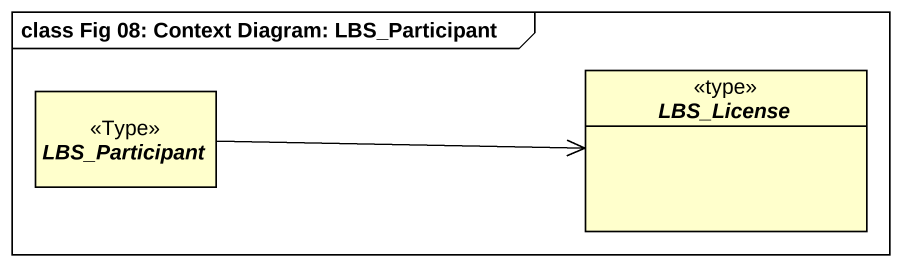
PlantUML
@startuml
mainframe class Fig 08: Context Diagram: LBS_Participant
hide circle
hide empty members
abstract class LBS_Participant <<Type>>
abstract class LBS_License <<type>>
LBS_Participant -right-> LBS_License
@enduml
